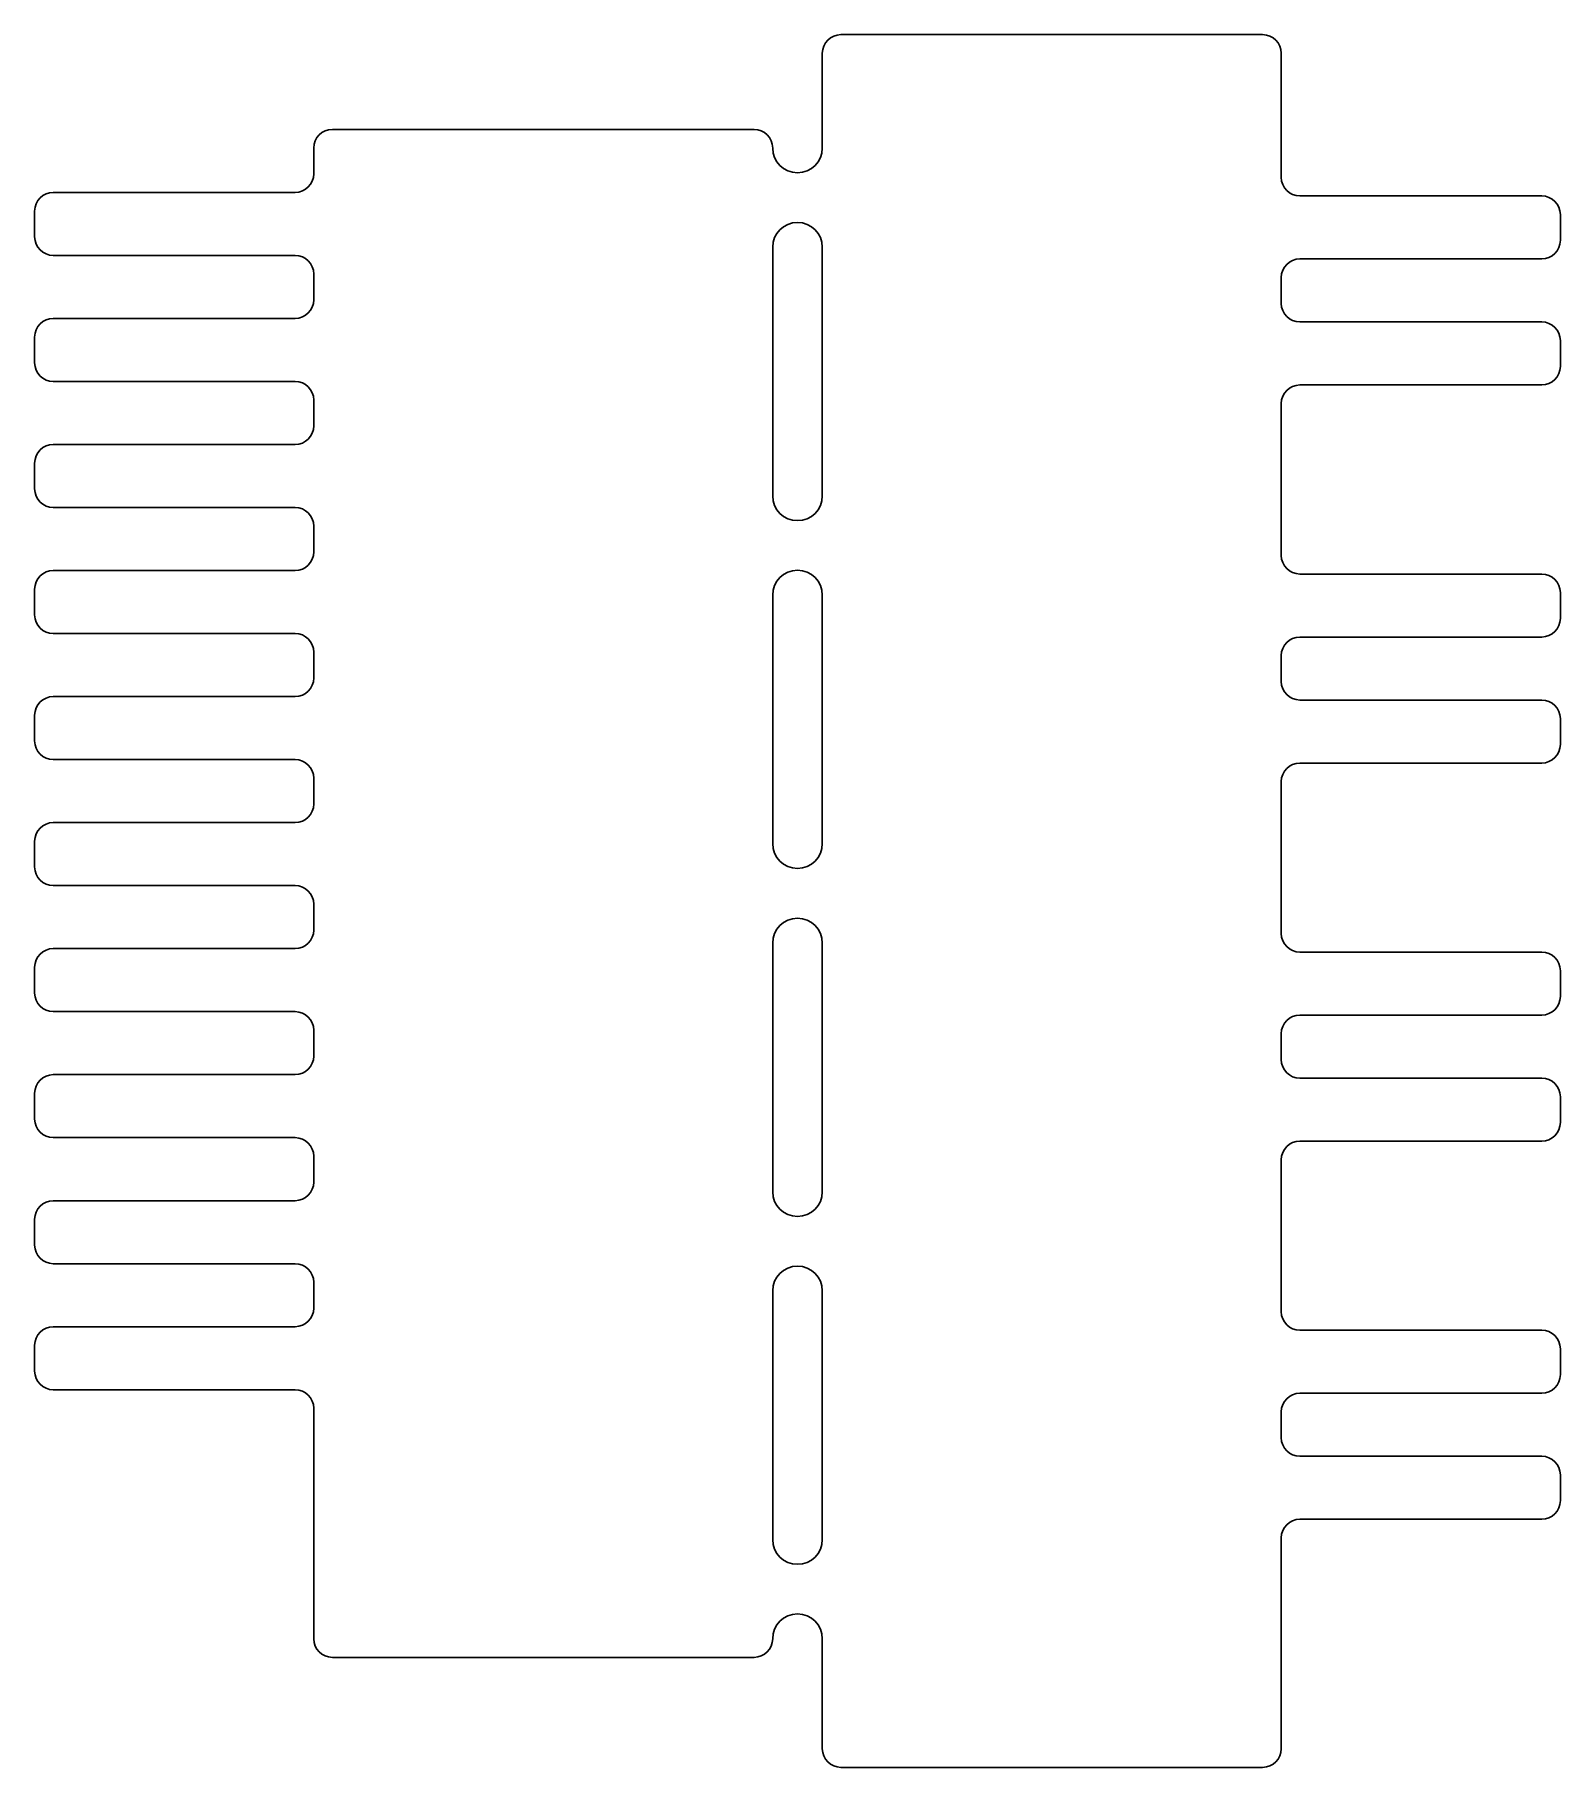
# Model space of a CAD drawing. Header units: millimetres. Extents: x -15 to 46.5, y -69.8 to 0.
import ezdxf

# ---------------------------------------------------------------- set-up
doc = ezdxf.new("R2010")
doc.units = ezdxf.units.MM

msp = doc.modelspace()

# ---------------------------------------------------------------- linework, layer by layer
at = {"color": 7, "linetype": 'Continuous', "lineweight": 25}
for p, q in [((17.5, 0), (34.5, 0)), ((16.75, -4.569), (16.75, -0.75)), ((35.25, -0.75), (35.25, -5.75)), ((-3, -3.819), (14, -3.819)), ((-3.75, -5.609), (-3.75, -4.569)), ((-14.25, -6.359), (-4.5, -6.359)), ((36, -6.5), (45.75, -6.5)), ((-15, -8.149), (-15, -7.109)), ((46.5, -7.25), (46.5, -8.29)), ((-4.5, -8.899), (-14.25, -8.899)), ((14.75, -8.569), (14.75, -18.589)), ((16.75, -18.589), (16.75, -8.569)), ((45.75, -9.04), (36, -9.04)), ((-3.75, -10.689), (-3.75, -9.649)), ((35.25, -9.79), (35.25, -10.83)), ((-14.25, -11.439), (-4.5, -11.439)), ((36, -11.58), (45.75, -11.58)), ((-15, -13.229), (-15, -12.189)), ((46.5, -12.33), (46.5, -13.37)), ((-4.5, -13.979), (-14.25, -13.979)), ((45.75, -14.12), (36, -14.12)), ((-3.75, -15.769), (-3.75, -14.729)), ((35.25, -14.87), (35.25, -20.99)), ((-14.25, -16.519), (-4.5, -16.519)), ((-15, -18.309), (-15, -17.269)), ((-4.5, -19.059), (-14.25, -19.059)), ((-3.75, -20.849), (-3.75, -19.809)), ((-14.25, -21.599), (-4.5, -21.599)), ((36, -21.74), (45.75, -21.74)), ((-15, -23.389), (-15, -22.349)), ((14.75, -22.589), (14.75, -32.609)), ((16.75, -32.609), (16.75, -22.589)), ((46.5, -22.49), (46.5, -23.53)), ((-4.5, -24.139), (-14.25, -24.139)), ((45.75, -24.28), (36, -24.28)), ((-3.75, -25.929), (-3.75, -24.889)), ((35.25, -25.03), (35.25, -26.07)), ((-14.25, -26.679), (-4.5, -26.679)), ((36, -26.82), (45.75, -26.82)), ((-15, -28.469), (-15, -27.429)), ((46.5, -27.57), (46.5, -28.61)), ((-4.5, -29.219), (-14.25, -29.219)), ((-3.75, -31.009), (-3.75, -29.969)), ((45.75, -29.36), (36, -29.36)), ((35.25, -30.11), (35.25, -36.23)), ((-14.25, -31.759), (-4.5, -31.759)), ((-15, -33.549), (-15, -32.509)), ((-4.5, -34.299), (-14.25, -34.299)), ((-3.75, -36.089), (-3.75, -35.049)), ((-14.25, -36.839), (-4.5, -36.839)), ((14.75, -36.617), (14.75, -46.637)), ((16.75, -46.637), (16.75, -36.617)), ((36, -36.98), (45.75, -36.98)), ((-15, -38.629), (-15, -37.589)), ((46.5, -37.73), (46.5, -38.77)), ((-4.5, -39.379), (-14.25, -39.379)), ((45.75, -39.52), (36, -39.52)), ((-3.75, -41.169), (-3.75, -40.129)), ((35.25, -40.27), (35.25, -41.31)), ((-14.25, -41.919), (-4.5, -41.919)), ((36, -42.06), (45.75, -42.06)), ((-15, -43.709), (-15, -42.669)), ((46.5, -42.81), (46.5, -43.85)), ((-4.5, -44.459), (-14.25, -44.459)), ((45.75, -44.6), (36, -44.6)), ((-3.75, -46.249), (-3.75, -45.209)), ((35.25, -45.35), (35.25, -51.47)), ((-14.25, -46.999), (-4.5, -46.999)), ((-15, -48.789), (-15, -47.749)), ((-4.5, -49.539), (-14.25, -49.539)), ((-3.75, -51.329), (-3.75, -50.289)), ((14.75, -50.637), (14.75, -60.657)), ((16.75, -60.657), (16.75, -50.637)), ((-14.25, -52.079), (-4.5, -52.079)), ((36, -52.22), (45.75, -52.22)), ((-15, -53.869), (-15, -52.829)), ((46.5, -52.97), (46.5, -54.01)), ((-4.5, -54.619), (-14.25, -54.619)), ((45.75, -54.76), (36, -54.76)), ((-3.75, -64.657), (-3.75, -55.369)), ((35.25, -55.51), (35.25, -56.55)), ((36, -57.3), (45.75, -57.3)), ((46.5, -58.05), (46.5, -59.09)), ((45.75, -59.84), (36, -59.84)), ((35.25, -60.59), (35.25, -69.09)), ((16.75, -69.09), (16.75, -64.657)), ((14, -65.407), (-3, -65.407)), ((34.5, -69.84), (17.5, -69.84))]:
    msp.add_line(p, q, dxfattribs=at)
for centre, radius, start, end in [((17.5, -0.75), 0.75, 90, 180), ((34.5, -0.75), 0.75, 0, 90), ((-3, -4.569), 0.75, 90, 180), ((14, -4.569), 0.75, 0, 90), ((15.75, -4.569), 1, 180, 0), ((-4.5, -5.609), 0.75, 270, 0), ((36, -5.75), 0.75, 180, 270), ((-14.25, -7.109), 0.75, 90, 180), ((45.75, -7.25), 0.75, 360, 90), ((15.75, -8.569), 1, 0, 180), ((-14.25, -8.149), 0.75, 180, 270), ((45.75, -8.29), 0.75, 270, 0), ((-4.5, -9.649), 0.75, 0, 90), ((36, -9.79), 0.75, 90, 180), ((-4.5, -10.689), 0.75, 270, 0), ((36, -10.83), 0.75, 180, 270), ((-14.25, -12.189), 0.75, 90, 180), ((45.75, -12.33), 0.75, 0, 90), ((-14.25, -13.229), 0.75, 180, 270), ((45.75, -13.37), 0.75, 270, 0), ((-4.5, -14.729), 0.75, 0, 90), ((36, -14.87), 0.75, 90, 180), ((-4.5, -15.769), 0.75, 270, 0), ((-14.25, -17.269), 0.75, 90, 180), ((-14.25, -18.309), 0.75, 180, 270), ((15.75, -18.589), 1, 180, 0), ((-4.5, -19.809), 0.75, 0, 90), ((-4.5, -20.849), 0.75, 270, 0), ((-14.25, -22.349), 0.75, 90, 180), ((15.75, -22.589), 1, 0, 180), ((36, -20.99), 0.75, 180, 270), ((45.75, -22.49), 0.75, 0, 90), ((-14.25, -23.389), 0.75, 180, 270), ((45.75, -23.53), 0.75, 270, 0), ((-4.5, -24.889), 0.75, 0, 90), ((36, -25.03), 0.75, 90, 180), ((-4.5, -25.929), 0.75, 270, 0), ((36, -26.07), 0.75, 180, 270), ((-14.25, -27.429), 0.75, 90, 180), ((45.75, -27.57), 0.75, 0, 90), ((-14.25, -28.469), 0.75, 180, 270), ((45.75, -28.61), 0.75, 270, 0), ((-4.5, -29.969), 0.75, 0, 90), ((36, -30.11), 0.75, 90, 180), ((-4.5, -31.009), 0.75, 270, 0), ((-14.25, -32.509), 0.75, 90, 180), ((15.75, -32.609), 1, 180, 0), ((-14.25, -33.549), 0.75, 180, 270), ((-4.5, -35.049), 0.75, 0, 90), ((15.75, -36.617), 1, 0, 180), ((-4.5, -36.089), 0.75, 270, 0), ((36, -36.23), 0.75, 180, 270), ((-14.25, -37.589), 0.75, 90, 180), ((45.75, -37.73), 0.75, 0, 90), ((-14.25, -38.629), 0.75, 180, 270), ((45.75, -38.77), 0.75, 270, 0), ((-4.5, -40.129), 0.75, 360, 90), ((36, -40.27), 0.75, 90, 180), ((-4.5, -41.169), 0.75, 270, 360), ((36, -41.31), 0.75, 180, 270), ((-14.25, -42.669), 0.75, 90, 180), ((45.75, -42.81), 0.75, 360, 90), ((-14.25, -43.709), 0.75, 180, 270), ((45.75, -43.85), 0.75, 270, 0), ((-4.5, -45.209), 0.75, 360, 90), ((36, -45.35), 0.75, 90, 180), ((-4.5, -46.249), 0.75, 270, 360), ((15.75, -46.637), 1, 180, 0), ((-14.25, -47.749), 0.75, 90, 180), ((-14.25, -48.789), 0.75, 180, 270), ((-4.5, -50.289), 0.75, 0, 90), ((15.75, -50.637), 1, 0, 180), ((-4.5, -51.329), 0.75, 270, 0), ((36, -51.47), 0.75, 180, 270), ((-14.25, -52.829), 0.75, 90, 180), ((45.75, -52.97), 0.75, 0, 90), ((-14.25, -53.869), 0.75, 180, 270), ((45.75, -54.01), 0.75, 270, 0), ((-4.5, -55.369), 0.75, 360, 90), ((36, -55.51), 0.75, 90, 180), ((36, -56.55), 0.75, 180, 270), ((45.75, -58.05), 0.75, 0, 90), ((45.75, -59.09), 0.75, 270, 0), ((36, -60.59), 0.75, 90, 180), ((15.75, -60.657), 1, 180, 0), ((15.75, -64.657), 1, 0, 180), ((-3, -64.657), 0.75, 180, 270), ((14, -64.657), 0.75, 270, 360), ((17.5, -69.09), 0.75, 180, 270), ((34.5, -69.09), 0.75, 270, 0)]:
    msp.add_arc(centre, radius, start, end, dxfattribs=at)

doc.saveas('drawing.dxf')
